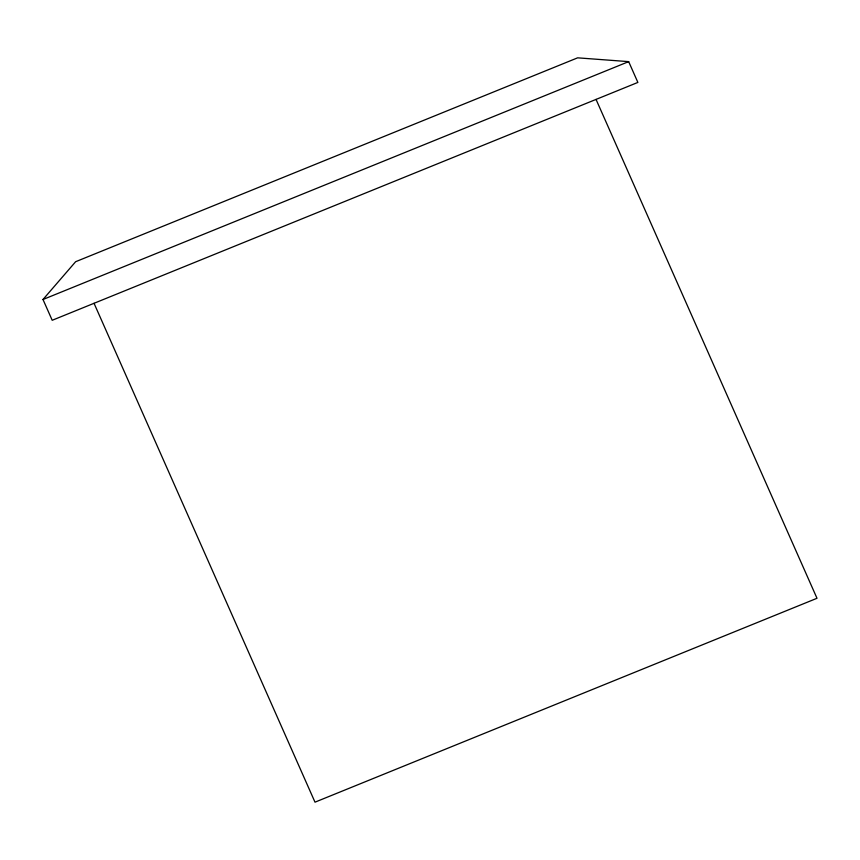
<?xml version="1.0" encoding="UTF-8"?>
<svg xmlns="http://www.w3.org/2000/svg" width="860" height="860" viewBox="0 0 860 860"><rect width="100%" height="100%" fill="white"/><g stroke="black" fill="none" stroke-linecap="round" stroke-linejoin="round"><path stroke-width="1.29" d="M43 299.495L75.626 261.719L577.63 57.835L628.671 61.63L637.873 82.42L52.202 320.285L43 299.495L628.671 61.63M596.044 99.405L817 598.28L314.996 802.165L94.041 303.3"/></g></svg>
